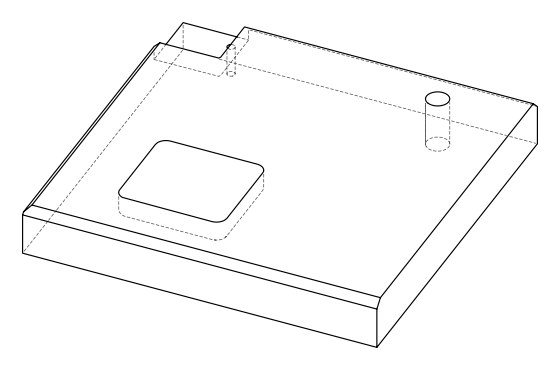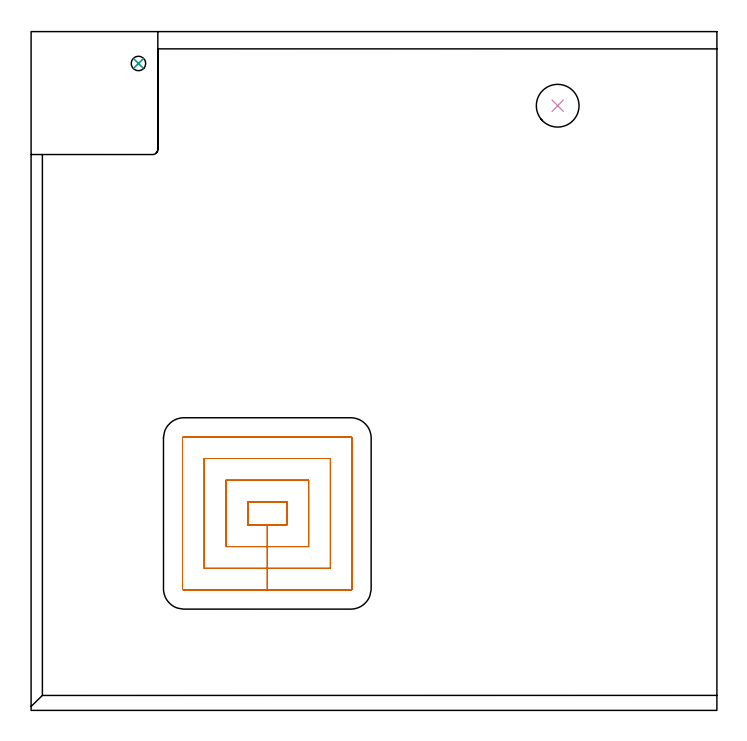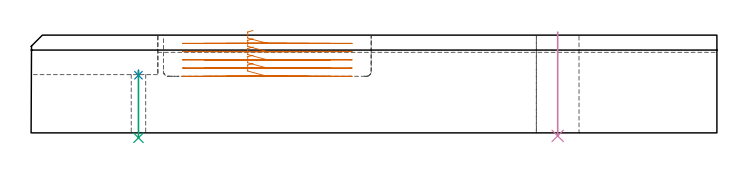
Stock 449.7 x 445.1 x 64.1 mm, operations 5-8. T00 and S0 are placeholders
(PLAN: 8 operations, 5 tool changes, 114.8 min)
(1 AREA_MILL | FG_CHAMFER_SURFACE | UGT0205_001 | 14.51 min | 21597 mm3)
(2 AREA_MILL_1 | FG_CHAMFER_SURFACE_1 | UGT0205_001 | 12.01 min | 23787 mm3)
(3 AREA_MILL_2 | FG_CHAMFER_SURFACE_2 | UGT0205_001 | 8.81 min | 9887 mm3)
(4 MILL_CORNER_NOTCH_RECTANGULAR | CORNER_NOTCH_RECTANGULAR | NXT0201_008 | Follow Part, ap 1.5, ae 75% | 67.82 min | 172929 mm3)
(5 MILL_RECTANGULAR_POCKET | POCKET_RECTANGULAR_STRAIGHT | NXT0201_007 | Follow Part, ap 6.25, ae 75% | 11.2 min | 456216 mm3)
(6 SPOT_DRILL | STEP1HOLE | NXT0321_9005460120000 | 0.03 min | 4 mm3)
(7 DRILL_THROUGH_HOLE_INTO_CENTER | STEP1HOLE | NXT0301_066 | 0.18 min | 2724 mm3)
(8 INDEXABLE_INSERT_DRILL_THROUGH_HOLE_FROM_SOLID | STEP1HOLE_1 | NXT0302_027 | 0.27 min | 39421 mm3)
(TOOL UGT0205_001 | Chamfer Mill 20 x 3 x 45 deg. | D20 FL50 Z2)
(TOOL NXT0201_008 | ENDMILL 6mm [2P460-0600-NA 1630] | D6 FL26 Z6)
(TOOL NXT0201_007 | ENDMILL 25mm [R216.25-25050GCK54P 1620] | D25 R3 FL54 Z5)
(TOOL NXT0321_9005460120000 | NC Spot Drill, 142deg, 12mm, Carbide, Uncoated | D12 PA142 FL30 Z2)
(TOOL NXT0301_066 | Carbide Drill 9.5mm [860.1-0950-029A1-MM 2214] | D9.5 PA140 FL47 Z2)
(TOOL NXT0302_027 | Index. Insert Drill 28mm [880-D2800L32-05] | D28 PA176 FL140 Z2)
(OP 5 MILL_RECTANGULAR_POCKET)
G17 G21 G94 G90
T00 M6
G54
G17 G0 G90 X145.549 Y136.65 S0 M3
G43 Z74.1 H1
Z67.1
G94 G1 X142.05 Z66.162 F250.
Y121.65 Z62.143
X154.9 Z58.7
X167.75 F500.
Y136.65
X142.05
Y121.65
X154.9
Y107.4
X182.
Y150.9
X127.8
Y107.4
X154.9
Y93.15
X196.25
Y165.15
X113.55
Y93.15
X154.9
Y78.9
X209.6
G3 X210.5 Y79.8 R0.9
G1 Y178.5
G3 X209.6 Y179.4 R0.9
G1 X100.2
G3 X99.3 Y178.5 R0.9
G1 Y79.8
G3 X100.2 Y78.9 R0.9
G1 X154.9
X155.9
G0 X145.549 Y136.65 Z61.7
G1 X142.05 Z60.762 F250.
Y121.65 Z56.743
X154.9 Z53.3
X167.75 F500.
Y136.65
X142.05
Y121.65
X154.9
Y107.4
X182.
Y150.9
X127.8
Y107.4
X154.9
Y93.15
X196.25
Y165.15
X113.55
Y93.15
X154.9
Y78.9
X209.6
G3 X210.5 Y79.8 R0.9
G1 Y178.5
G3 X209.6 Y179.4 R0.9
G1 X100.2
G3 X99.3 Y178.5 R0.9
G1 Y79.8
G3 X100.2 Y78.9 R0.9
G1 X154.9
X155.9
G0 X145.549 Y136.65 Z56.3
G1 X142.05 Z55.362 F250.
Y121.65 Z51.343
X154.9 Z47.9
X167.75 F500.
Y136.65
X142.05
Y121.65
X154.9
Y107.4
X182.
Y150.9
X127.8
Y107.4
X154.9
Y93.15
X196.25
Y165.15
X113.55
Y93.15
X154.9
Y78.9
X209.6
G3 X210.5 Y79.8 R0.9
G1 Y178.5
G3 X209.6 Y179.4 R0.9
G1 X100.2
G3 X99.3 Y178.5 R0.9
G1 Y79.8
G3 X100.2 Y78.9 R0.9
G1 X154.9
X155.9
G0 X145.549 Y136.65 Z50.9
G1 X142.05 Z49.962 F250.
Y121.65 Z45.943
X154.9 Z42.5
X167.75 F500.
Y136.65
X142.05
Y121.65
X154.9
Y107.4
X182.
Y150.9
X127.8
Y107.4
X154.9
Y93.15
X196.25
Y165.15
X113.55
Y93.15
X154.9
Y78.9
X209.6
G3 X210.5 Y79.8 R0.9
G1 Y178.5
G3 X209.6 Y179.4 R0.9
G1 X100.2
G3 X99.3 Y178.5 R0.9
G1 Y79.8
G3 X100.2 Y78.9 R0.9
G1 X154.9
X155.9
G0 X145.549 Y136.65 Z45.5
G1 X142.05 Z44.562 F250.
Y121.65 Z40.543
X154.9 Z37.1
X167.75 F500.
Y136.65
X142.05
Y121.65
X154.9
Y107.4
X182.
Y150.9
X127.8
Y107.4
X154.9
Y93.15
X196.25
Y165.15
X113.55
Y93.15
X154.9
Y78.9
X209.6
G3 X210.5 Y79.8 R0.9
G1 Y178.5
G3 X209.6 Y179.4 R0.9
G1 X100.2
G3 X99.3 Y178.5 R0.9
G1 Y79.8
G3 X100.2 Y78.9 R0.9
G1 X154.9
X155.9
G0 Z74.1
M5
M2
(OP 6 SPOT_DRILL)
G17 G21 G94 G90
T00 M6
G54
G17 G0 G90 X70.4 Y424.2 S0 M3
G43 Z74.1 H0
G94 G81 G98 Z37.791 F250. R41.2
G80
M5
M2
(OP 7 DRILL_THROUGH_HOLE_INTO_CENTER)
G17 G21 G94 G90
T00 M6
G54
G17 G0 G90 X70.4 Y424.2 S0 M3
G43 Z74.1 H1
G94 G73 G98 Z-3.229 F250. Q8.286 R40.2
G80
M5
M2
(OP 8 INDEXABLE_INSERT_DRILL_THROUGH_HOLE_FROM_SOLID)
G17 G21 G94 G90
T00 M6
G54
G17 G0 G90 X345.3 Y396.5 S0 M3
G43 Z74.1 H1
G94 G81 G98 Z-1.989 F250. R66.1
G80
M5
M2
